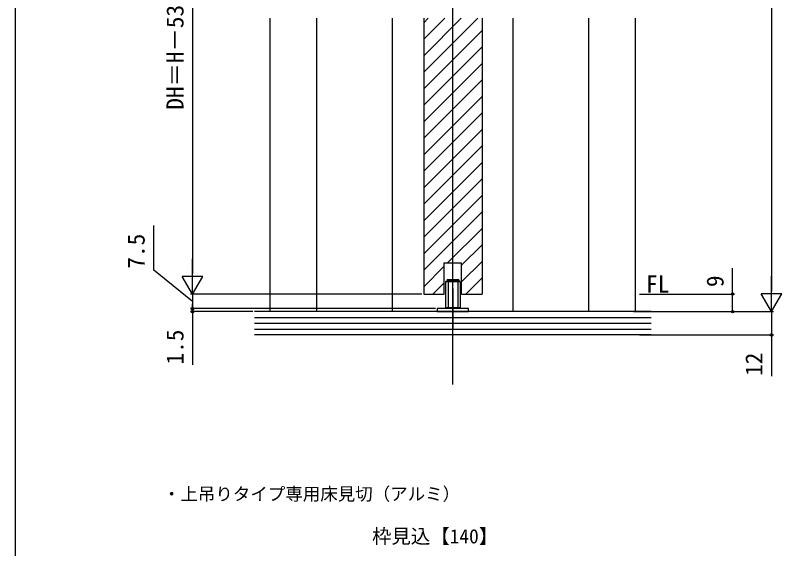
# Model space of a CAD drawing. Units: millimetres, scale not verified. Extents: x -525 to 525, y -783 to 779.
# Drawn here: x -525 to -130.5, y 14 to 288.4 of the extents above; entities that cross this region are included whole.
import ezdxf
from ezdxf.enums import TextEntityAlignment as Align

# ---------------------------------------------------------------- set-up
doc = ezdxf.new("R2010")
doc.units = ezdxf.units.MM
doc.header["$LTSCALE"] = 4
for name, color, linetype in [('0-2_USER1', 3, 'Continuous'), ('0-5_YKK_12', 2, 'Continuous'), ('0-6_YKK_13', 4, 'Continuous'), ('0-8_YKK_D', 6, 'Continuous'), ('0-9_YKK_ZWAK', 7, 'Continuous'), ('0-A_YSS_K', 3, 'Continuous')]:
    doc.layers.add(name, color=color, linetype=linetype)
doc.styles.add('ＭＳ ゴシック', font='')
doc.styles.get('ＭＳ ゴシック').set_extended_font_data('MS Gothic')

msp = doc.modelspace()

# ---------------------------------------------------------------- linework, layer by layer
at = {"layer": '0-5_YKK_12'}
for p, q in [((-299.787, 98.371), (-299.787, 505.966)), ((-393.787, 135.966), (-393.787, 286.866)), ((-369.787, 135.966), (-369.787, 286.866)), ((-330.787, 135.966), (-330.787, 286.866)), ((-314.787, 286.866), (-314.787, 144.969)), ((-314.787, 284.522), (-312.443, 286.866)), ((-314.787, 276.037), (-303.958, 286.866)), ((-314.787, 267.551), (-295.473, 286.866)), ((-314.787, 259.066), (-286.988, 286.866)), ((-284.787, 286.866), (-284.787, 144.969)), ((-268.787, 135.966), (-268.787, 286.866)), ((-229.787, 135.966), (-229.787, 286.866)), ((-205.787, 135.966), (-205.787, 286.866)), ((-314.787, 250.581), (-284.787, 280.581)), ((-314.787, 242.096), (-284.787, 272.096)), ((-314.787, 233.61), (-284.787, 263.61)), ((-314.787, 225.125), (-284.787, 255.125)), ((-314.787, 216.64), (-284.787, 246.64)), ((-314.787, 208.154), (-284.787, 238.154)), ((-314.787, 199.669), (-284.787, 229.669)), ((-314.787, 191.184), (-284.787, 221.184)), ((-314.787, 182.699), (-284.787, 212.699)), ((-314.787, 174.213), (-284.787, 204.213)), ((-314.787, 165.728), (-284.787, 195.728)), ((-314.787, 157.243), (-284.787, 187.243)), ((-302.576, 160.969), (-284.787, 178.757)), ((-295.287, 159.772), (-284.787, 170.272)), ((-295.287, 151.287), (-284.787, 161.787)), ((-314.787, 148.757), (-304.287, 159.257)), ((-295.287, 144.969), (-295.287, 160.969)), ((-310.09, 144.969), (-304.287, 150.772)), ((-293.12, 144.969), (-284.787, 153.302)), ((-314.787, 144.969), (-304.287, 144.969)), ((-295.287, 144.969), (-284.787, 144.969))]:
    msp.add_line(p, q, dxfattribs=at)
msp.add_lwpolyline([(-304.287, 144.969), (-304.287, 160.969), (-295.287, 160.969)], dxfattribs=at)
at = {"layer": '0-6_YKK_13'}
for p, q in [((-303.537, 151.266), (-303.337, 151.466)), ((-296.237, 151.466), (-303.337, 151.466)), ((-302.787, 152.266), (-302.587, 152.466)), ((-302.787, 152.266), (-302.787, 151.466)), ((-302.787, 152.266), (-296.787, 152.266)), ((-302.587, 152.466), (-296.987, 152.466)), ((-302.287, 151.466), (-302.287, 137.466)), ((-297.287, 151.466), (-297.287, 137.466)), ((-296.787, 152.266), (-296.987, 152.466)), ((-296.787, 152.266), (-296.787, 151.466)), ((-296.037, 151.266), (-296.237, 151.466)), ((-296.037, 151.266), (-296.037, 137.866)), ((-299.787, 147.891), (-299.787, 127.134)), ((-296.037, 137.866), (-303.537, 137.866)), ((-303.337, 137.666), (-303.537, 137.866)), ((-296.237, 137.666), (-303.337, 137.666)), ((-296.237, 137.666), (-296.037, 137.866))]:
    msp.add_line(p, q, dxfattribs=at)
msp.add_lwpolyline([(-296.037, 151.266), (-303.537, 151.266), (-303.537, 137.866)], dxfattribs=at)
msp.add_lwpolyline([(-307.787, 135.966), (-291.787, 135.966), (-291.787, 137.466), (-307.787, 137.466)], close=True, dxfattribs=at)
at = {"layer": '0-8_YKK_D'}
for p, q in [((-135.787, 454.466), (-135.787, 146.466)), ((-433.787, 410.466), (-433.787, 155.469)), ((-433.787, 144.969), (-433.787, 163.156)), ((-433.787, 144.969), (-439.037, 154.062)), ((-428.537, 154.062), (-439.037, 154.062)), ((-433.787, 144.969), (-428.537, 154.062)), ((-135.787, 135.966), (-135.787, 154.152)), ((-321.087, 144.969), (-434.787, 144.969)), ((-315.787, 144.969), (-434.787, 144.969)), ((-433.787, 144.969), (-433.787, 137.466)), ((-203.787, 144.969), (-154.787, 144.969)), ((-135.787, 135.966), (-141.037, 145.059)), ((-130.537, 145.059), (-141.037, 145.059)), ((-135.787, 135.966), (-130.537, 145.059)), ((-433.787, 137.466), (-433.787, 140.016)), ((-308.787, 137.466), (-434.787, 137.466)), ((-308.787, 137.466), (-434.787, 137.466)), ((-402.805, 135.966), (-434.787, 135.966)), ((-433.787, 137.466), (-433.787, 135.966)), ((-433.787, 135.966), (-433.787, 108.593)), ((-206.787, 135.966), (-134.787, 135.966)), ((-203.787, 135.966), (-134.787, 135.966)), ((-203.787, 135.966), (-154.787, 135.966)), ((-203.787, 123.966), (-134.787, 123.966))]:
    msp.add_line(p, q, dxfattribs=at)
for points in [[(-433.787, 141.217), (-453.787, 157.219), (-453.787, 180.174)], [(-155.787, 135.966), (-155.787, 144.969), (-155.787, 158.337)], [(-135.787, 135.966), (-135.787, 123.966), (-135.787, 102.689)]]:
    msp.add_lwpolyline(points, dxfattribs=at)
for centre in [(-155.787, 144.969), (-433.787, 137.466), (-433.787, 137.466), (-433.787, 135.966), (-155.787, 135.966), (-135.787, 123.966)]:
    msp.add_circle(centre, 0.637, dxfattribs=at)
at = {"layer": '0-9_YKK_ZWAK'}
msp.add_line((-525, 746.7), (-525, -783.3), dxfattribs=at)
at = {"layer": '0-A_YSS_K'}
for p, q in [((-297.287, 135.966), (-401.805, 135.966)), ((-197.738, 135.966), (-297.287, 135.966)), ((-197.738, 123.966), (-401.805, 123.966))]:
    msp.add_line(p, q, dxfattribs=at)
for points in [[(-401.805, 132.966), (-297.287, 132.966), (-197.738, 132.966)], [(-401.805, 129.966), (-297.287, 129.966), (-197.738, 129.966)], [(-401.805, 126.966), (-297.287, 126.966), (-197.738, 126.966)]]:
    msp.add_lwpolyline(points, dxfattribs=at)

# ---------------------------------------------------------------- texts
at = {"layer": '0-2_USER1', "style": 'ＭＳ ゴシック'}
for s, height, p in [('FL', 8.798, (-200.334, 143.112)), ('・上吊りタイプ専用床見切（アルミ）', 6.598, (-449.044, 36.86))]:
    msp.add_text(s, height=height, dxfattribs=at).set_placement(p, align=Align.BOTTOM_LEFT)
at = {"layer": '0-8_YKK_D', "style": 'ＭＳ ゴシック'}
for s, p in [('DH＝H－53', (-435.787, 239.808)), ('7.5', (-455.787, 158.06)), ('9', (-157.787, 148.564)), ('1.5', (-435.787, 108.752)), ('12', (-137.787, 102.848))]:
    msp.add_text(s, height=8.798, rotation=90, dxfattribs=at).set_placement(p, align=Align.BOTTOM_LEFT)
msp.add_text('枠見込【140】', height=7.331, dxfattribs=at).set_placement((-341.413, 14.504), align=Align.BOTTOM_LEFT)

doc.saveas('drawing.dxf')
